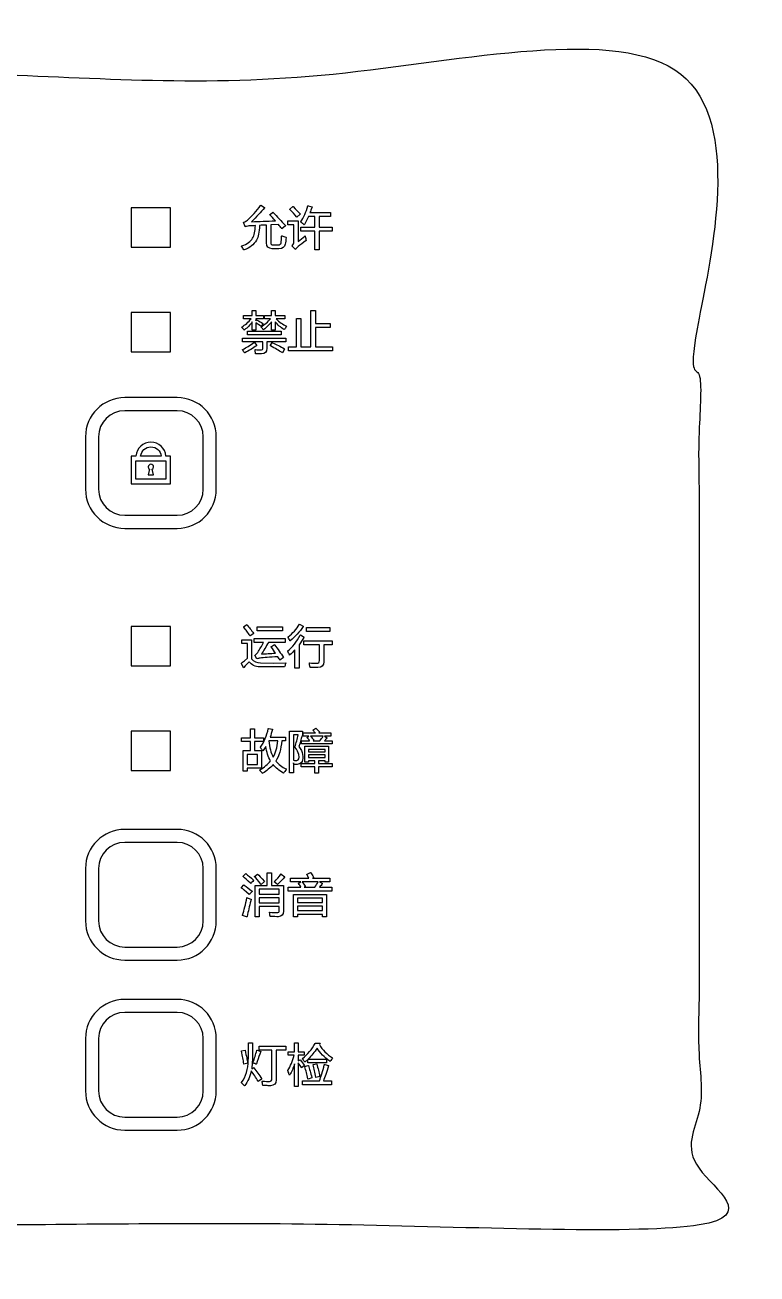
# Model space of a CAD drawing. Header units: millimetres. Extents: x 245 to 654, y -220 to 155.
# Drawn here: x 597.9 to 653.9, y -111.8 to -16.2 of the extents above; entities that cross this region are included whole.
import ezdxf

# ---------------------------------------------------------------- set-up
doc = ezdxf.new("R2010")
doc.units = ezdxf.units.MM
doc.header["$MEASUREMENT"] = 0
doc.layers.add('Default', color=7, linetype='Continuous', true_color=0x000000)
doc.layers.add('默认值', color=7, linetype='Continuous', true_color=0x000000)

msp = doc.modelspace()

# ---------------------------------------------------------------- linework, layer by layer
at = {"layer": 'Default', "color": 18, "true_color": 0x000000}
for p, q in [((609.559, -45.74, 24.917), (605.559, -45.74, 24.917)), ((603.559, -47.74, 24.917), (603.559, -51.74, 24.917)), ((611.559, -51.74, 24.917), (611.559, -47.74, 24.917)), ((606.417, -49.21), (606.059, -49.21)), ((606.059, -49.21), (606.059, -51.328)), ((608.349, -49.21), (606.771, -49.21)), ((609.059, -49.21), (608.702, -49.21)), ((609.059, -51.328), (609.059, -49.21)), ((607.453, -50.222), (607.354, -50.638)), ((607.766, -50.638), (607.666, -50.222)), ((606.059, -51.328), (609.059, -51.328)), ((607.354, -50.638), (607.766, -50.638)), ((605.559, -53.74, 24.917), (609.559, -53.74, 24.917)), ((609.559, -78.75, 24.917), (605.559, -78.75, 24.917)), ((603.559, -80.75, 24.917), (603.559, -84.75, 24.917)), ((611.559, -84.75, 24.917), (611.559, -80.75, 24.917)), ((605.559, -86.75, 24.917), (609.559, -86.75, 24.917)), ((609.559, -91.75, 24.917), (605.559, -91.75, 24.917)), ((603.559, -93.75, 24.917), (603.559, -97.75, 24.917)), ((611.559, -97.75, 24.917), (611.559, -93.75, 24.917)), ((605.559, -99.75, 24.917), (609.559, -99.75, 24.917))]:
    msp.add_line(p, q, dxfattribs=at)
at = {"layer": 'Default'}
for points in [[(606.059, -33.24), (609.059, -33.24), (609.059, -30.24), (606.059, -30.24)], [(606.059, -41.24), (609.059, -41.24), (609.059, -38.24), (606.059, -38.24)], [(606.059, -65.245), (609.059, -65.245), (609.059, -62.245), (606.059, -62.245)], [(606.059, -73.245), (609.059, -73.245), (609.059, -70.245), (606.059, -70.245)]]:
    msp.add_lwpolyline(points, close=True, dxfattribs=at)
for points in [[(609.559, -44.74), (605.559, -44.74)], [(602.559, -47.74), (602.559, -51.74)], [(612.559, -51.74), (612.559, -47.74)], [(605.559, -54.74), (609.559, -54.74)], [(609.559, -77.75), (605.559, -77.75)], [(602.559, -80.75), (602.559, -84.75)], [(612.559, -84.75), (612.559, -80.75)], [(605.559, -87.75), (609.559, -87.75)], [(609.559, -90.75), (605.559, -90.75)], [(602.559, -93.75), (602.559, -97.75)], [(612.559, -97.75), (612.559, -93.75)], [(605.559, -100.75), (609.559, -100.75)]]:
    msp.add_lwpolyline(points, dxfattribs=at)
at = {"layer": 'Default', "color": 18, "true_color": 0x000000}
msp.add_lwpolyline([(608.706, -50.976), (606.412, -50.976), (606.412, -49.563), (608.706, -49.563)], close=True, dxfattribs=at)
at = {"layer": 'Default'}
for centre, start, end in [((605.559, -47.74, 24.917), 90, 180), ((609.559, -47.74, 24.917), 0, 90), ((605.559, -51.74, 24.917), 180, 270), ((609.559, -51.74, 24.917), 270, 0), ((605.559, -80.75, 24.917), 90, 180), ((609.559, -80.75, 24.917), 0, 90), ((605.559, -84.75, 24.917), 180, 270), ((609.559, -84.75, 24.917), 270, 0), ((605.559, -93.75, 24.917), 90, 180), ((609.559, -93.75, 24.917), 0, 90), ((605.559, -97.75, 24.917), 180, 270), ((609.559, -97.75, 24.917), 270, 0)]:
    msp.add_arc(centre, 3, start, end, dxfattribs=at)
at = {"layer": 'Default', "color": 18, "true_color": 0x000000}
for centre, start, end in [((605.559, -47.74, 24.917), 90, 180), ((609.559, -47.74, 24.917), 360, 90), ((605.559, -51.74, 24.917), 180, 270), ((609.559, -51.74, 24.917), 270, 0), ((605.559, -80.75, 24.917), 90, 180), ((609.559, -80.75, 24.917), 360, 90), ((605.559, -84.75, 24.917), 180, 270), ((609.559, -84.75, 24.917), 270, 0), ((605.559, -93.75, 24.917), 90, 180), ((609.559, -93.75, 24.917), 360, 90), ((605.559, -97.75, 24.917), 180, 270), ((609.559, -97.75, 24.917), 270, 0)]:
    msp.add_arc(centre, 2, start, end, dxfattribs=at)
at = {"layer": 'Default'}
msp.add_open_spline([(249.471, -20), (249.471, -64), (249.471, -108), (449.471, -108), (649.471, -108), (649.471, -64), (649.471, -20), (449.471, -20), (249.471, -20)], degree=2, knots=[-998.356545, -998.356545, -998.356545, -892.914444, -892.914444, -537.627534, -537.627534, -432.185433, -432.185433, -76.898523, -76.898523, -76.898523], dxfattribs=at)
at = {"layer": 'Default', "color": 18, "true_color": 0x000000}
for points in [[(607.56, -48.153), (606.957, -48.153), (606.463, -48.619), (606.417, -49.21)], [(606.771, -49.21), (606.816, -48.814), (607.152, -48.506), (607.56, -48.506)], [(608.702, -49.21), (608.657, -48.619), (608.162, -48.153), (607.56, -48.153)], [(607.56, -48.506), (607.968, -48.506), (608.304, -48.814), (608.349, -49.21)], [(607.56, -49.84), (607.446, -49.84), (607.354, -49.933), (607.354, -50.046)], [(607.354, -50.046), (607.354, -50.121), (607.394, -50.186), (607.453, -50.222)], [(607.766, -50.046), (607.766, -49.933), (607.673, -49.84), (607.56, -49.84)], [(607.666, -50.222), (607.726, -50.186), (607.766, -50.121), (607.766, -50.046)]]:
    msp.add_open_spline(points, degree=3, dxfattribs=at)
at = {"layer": '默认值', "color": 18, "true_color": 0x000000}
for p, q in [((615.943, -30.048, 24.917), (615.956, -30.03, 24.917)), ((615.956, -30.03, 24.917), (616.248, -30.211, 24.917)), ((616.248, -30.211, 24.917), (616.231, -30.232, 24.917)), ((616.664, -30.728, 24.917), (616.877, -30.551, 24.917)), ((616.877, -30.551, 24.917), (616.892, -30.565, 24.917)), ((618.174, -30.331, 24.917), (618.414, -30.122, 24.917)), ((618.191, -30.348, 24.917), (618.174, -30.331, 24.917)), ((618.414, -30.122, 24.917), (618.43, -30.137, 24.917)), ((619.563, -30.085, 24.917), (619.571, -30.065, 24.917)), ((619.571, -30.065, 24.917), (619.591, -30.07, 24.917)), ((619.591, -30.07, 24.917), (619.887, -30.15, 24.917)), ((619.887, -30.15, 24.917), (619.879, -30.173, 24.917)), ((614.639, -31.339, 24.917), (614.659, -31.33, 24.917)), ((614.769, -31.671, 24.917), (614.639, -31.339, 24.917)), ((616.646, -30.745, 24.917), (616.664, -30.728, 24.917)), ((616.663, -30.763, 24.917), (616.646, -30.745, 24.917)), ((617.313, -31.508, 24.917), (616.721, -31.533, 24.917)), ((618.037, -31.541, 24.917), (618.037, -31.237, 24.917)), ((618.037, -31.237, 24.917), (618.807, -31.237, 24.917)), ((618.708, -30.947, 24.917), (618.693, -30.928, 24.917)), ((618.982, -30.716, 24.917), (618.708, -30.947, 24.917)), ((618.807, -31.237, 24.917), (618.807, -32.793, 24.917)), ((618.964, -30.697, 24.917), (618.982, -30.716, 24.917)), ((619.013, -31.321, 24.917), (619.026, -31.302, 24.917)), ((619.034, -31.335, 24.917), (619.013, -31.321, 24.917)), ((619.276, -31.52, 24.917), (619.255, -31.501, 24.917)), ((619.29, -31.495, 24.917), (619.276, -31.52, 24.917)), ((620.091, -30.89, 24.917), (619.601, -30.89, 24.917)), ((619.722, -30.598, 24.917), (621.279, -30.598, 24.917)), ((620.091, -31.712, 24.917), (620.091, -30.89, 24.917)), ((621.279, -30.89, 24.917), (620.423, -30.89, 24.917)), ((620.423, -30.89, 24.917), (620.423, -31.712, 24.917)), ((621.279, -30.598, 24.917), (621.279, -30.89, 24.917)), ((614.788, -31.665, 24.917), (614.769, -31.671, 24.917)), ((616.402, -31.548, 24.917), (616.333, -31.552, 24.917)), ((616.402, -32.915, 24.917), (616.402, -31.548, 24.917)), ((616.721, -31.533, 24.917), (616.721, -32.867, 24.917)), ((617.555, -32.405, 24.917), (617.557, -32.372, 24.917)), ((617.557, -32.372, 24.917), (617.588, -32.383, 24.917)), ((617.579, -31.831, 24.917), (617.563, -31.812, 24.917)), ((617.852, -31.6, 24.917), (617.579, -31.831, 24.917)), ((617.837, -31.583, 24.917), (617.852, -31.6, 24.917)), ((618.488, -31.541, 24.917), (618.037, -31.541, 24.917)), ((618.488, -32.796, 24.917), (618.488, -31.541, 24.917)), ((619.026, -32.003, 24.917), (619.026, -31.712, 24.917)), ((619.026, -31.712, 24.917), (620.091, -31.712, 24.917)), ((620.091, -32.003, 24.917), (619.026, -32.003, 24.917)), ((619.321, -32.4, 24.917), (619.353, -32.375, 24.917)), ((619.353, -32.375, 24.917), (619.36, -32.414, 24.917)), ((620.091, -33.431, 24.917), (620.091, -32.003, 24.917)), ((620.423, -31.712, 24.917), (621.428, -31.712, 24.917)), ((621.428, -32.003, 24.917), (620.423, -32.003, 24.917)), ((620.423, -32.003, 24.917), (620.423, -33.431, 24.917)), ((621.428, -31.712, 24.917), (621.428, -32.003, 24.917)), ((614.476, -33.156, 24.917), (614.505, -33.146, 24.917)), ((614.494, -33.181, 24.917), (614.476, -33.156, 24.917)), ((617.339, -33.354, 24.917), (616.836, -33.354, 24.917)), ((616.9, -33.06, 24.917), (617.284, -33.06, 24.917)), ((617.873, -32.48, 24.917), (617.892, -32.487, 24.917)), ((617.892, -32.487, 24.917), (617.89, -32.505, 24.917)), ((618.345, -33.148, 24.917), (618.363, -33.131, 24.917)), ((618.59, -33.39, 24.917), (618.345, -33.148, 24.917)), ((618.609, -33.41, 24.917), (618.59, -33.39, 24.917)), ((618.625, -33.387, 24.917), (618.609, -33.41, 24.917)), ((619.433, -32.725, 24.917), (619.419, -32.735, 24.917)), ((619.428, -32.71, 24.917), (619.433, -32.725, 24.917)), ((614.67, -33.45, 24.917), (614.661, -33.434, 24.917)), ((614.689, -33.443, 24.917), (614.67, -33.45, 24.917)), ((620.423, -33.431, 24.917), (620.091, -33.431, 24.917)), ((615.299, -38.455, 24.917), (615.299, -38.081, 24.917)), ((615.299, -38.081, 24.917), (615.572, -38.081, 24.917)), ((615.572, -38.081, 24.917), (615.572, -38.455, 24.917)), ((616.789, -38.455, 24.917), (616.789, -38.081, 24.917)), ((616.789, -38.081, 24.917), (617.062, -38.081, 24.917)), ((617.062, -38.081, 24.917), (617.062, -38.455, 24.917)), ((614.645, -38.713, 24.917), (614.645, -38.455, 24.917)), ((614.645, -38.455, 24.917), (615.299, -38.455, 24.917)), ((615.222, -38.713, 24.917), (614.645, -38.713, 24.917)), ((615.299, -39.593, 24.917), (615.299, -38.958, 24.917)), ((615.572, -38.455, 24.917), (616.158, -38.455, 24.917)), ((616.158, -38.713, 24.917), (615.572, -38.713, 24.917)), ((615.572, -38.713, 24.917), (615.572, -38.86, 24.917)), ((615.572, -38.86, 24.917), (615.624, -38.783, 24.917)), ((615.572, -39.032, 24.917), (615.572, -39.593, 24.917)), ((615.624, -38.783, 24.917), (615.643, -38.793, 24.917)), ((616.113, -39.096, 24.917), (615.978, -39.297, 24.917)), ((616.107, -39.065, 24.917), (616.125, -39.077, 24.917)), ((616.125, -39.077, 24.917), (616.113, -39.096, 24.917)), ((616.158, -38.455, 24.917), (616.158, -38.713, 24.917)), ((616.239, -38.713, 24.917), (616.239, -38.455, 24.917)), ((616.239, -38.455, 24.917), (616.789, -38.455, 24.917)), ((616.705, -38.713, 24.917), (616.239, -38.713, 24.917)), ((616.789, -39.589, 24.917), (616.789, -38.937, 24.917)), ((617.062, -38.455, 24.917), (617.797, -38.455, 24.917)), ((617.062, -38.937, 24.917), (617.062, -39.589, 24.917)), ((617.797, -38.713, 24.917), (617.136, -38.713, 24.917)), ((617.797, -38.455, 24.917), (617.797, -38.713, 24.917)), ((614.476, -39.363, 24.917), (614.504, -39.346, 24.917)), ((614.501, -39.385, 24.917), (614.476, -39.363, 24.917)), ((614.7, -39.575, 24.917), (614.686, -39.558, 24.917)), ((614.718, -39.561, 24.917), (614.7, -39.575, 24.917)), ((615.572, -39.593, 24.917), (615.299, -39.593, 24.917)), ((615.978, -39.297, 24.917), (615.957, -39.28, 24.917)), ((615.959, -39.336, 24.917), (615.986, -39.319, 24.917)), ((615.981, -39.357, 24.917), (615.959, -39.336, 24.917)), ((616.176, -39.558, 24.917), (616.16, -39.541, 24.917)), ((616.195, -39.544, 24.917), (616.176, -39.558, 24.917)), ((617.062, -39.589, 24.917), (616.789, -39.589, 24.917)), ((617.753, -39.542, 24.917), (617.735, -39.531, 24.917)), ((617.768, -39.525, 24.917), (617.753, -39.542, 24.917)), ((617.922, -39.267, 24.917), (617.951, -39.28, 24.917)), ((617.951, -39.28, 24.917), (617.931, -39.303, 24.917)), ((614.551, -41.07, 24.917), (614.576, -41.057, 24.917)), ((614.573, -40.477, 24.917), (614.573, -40.194, 24.917)), ((614.573, -40.194, 24.917), (617.881, -40.194, 24.917)), ((616.119, -40.477, 24.917), (614.573, -40.477, 24.917)), ((615.434, -40.532, 24.917), (615.453, -40.52, 24.917)), ((615.453, -40.52, 24.917), (615.467, -40.537, 24.917)), ((615.467, -40.537, 24.917), (615.656, -40.759, 24.917)), ((615.656, -40.759, 24.917), (615.634, -40.774, 24.917)), ((616.119, -40.93, 24.917), (616.119, -40.477, 24.917)), ((617.881, -40.477, 24.917), (616.432, -40.477, 24.917)), ((616.432, -40.477, 24.917), (616.432, -40.963, 24.917)), ((616.682, -40.776, 24.917), (616.839, -40.532, 24.917)), ((616.705, -40.788, 24.917), (616.682, -40.776, 24.917)), ((616.839, -40.532, 24.917), (616.859, -40.54, 24.917)), ((617.783, -41.037, 24.917), (617.617, -41.307, 24.917)), ((617.774, -41.004, 24.917), (617.796, -41.015, 24.917)), ((617.796, -41.015, 24.917), (617.783, -41.037, 24.917)), ((617.881, -40.194, 24.917), (617.881, -40.477, 24.917)), ((614.567, -41.092, 24.917), (614.551, -41.07, 24.917)), ((614.718, -41.323, 24.917), (614.707, -41.304, 24.917)), ((614.738, -41.312, 24.917), (614.718, -41.323, 24.917)), ((615.521, -41.1, 24.917), (615.514, -41.068, 24.917)), ((615.514, -41.068, 24.917), (615.547, -41.071, 24.917)), ((615.561, -41.398, 24.917), (615.56, -41.378, 24.917)), ((615.583, -41.4, 24.917), (615.561, -41.398, 24.917)), ((617.617, -41.307, 24.917), (617.596, -41.294, 24.917)), ((618.908, -62.075, 24.917), (618.921, -62.054, 24.917)), ((618.921, -62.054, 24.917), (619.204, -62.227, 24.917)), ((614.637, -62.268, 24.917), (614.883, -62.092, 24.917)), ((614.653, -62.287, 24.917), (614.637, -62.268, 24.917)), ((614.883, -62.092, 24.917), (614.895, -62.108, 24.917)), ((615.148, -62.967, 24.917), (615.134, -62.947, 24.917)), ((615.426, -62.777, 24.917), (615.148, -62.967, 24.917)), ((615.412, -62.757, 24.917), (615.426, -62.777, 24.917)), ((618.979, -62.906, 24.917), (618.99, -62.884, 24.917)), ((618.99, -62.884, 24.917), (619.268, -63.054, 24.917)), ((619.204, -62.227, 24.917), (619.191, -62.248, 24.917)), ((614.498, -63.552, 24.917), (614.498, -63.255, 24.917)), ((614.498, -63.255, 24.917), (615.247, -63.255, 24.917)), ((614.931, -63.552, 24.917), (614.498, -63.552, 24.917)), ((614.931, -64.669, 24.917), (614.931, -63.552, 24.917)), ((615.247, -63.255, 24.917), (615.247, -64.718, 24.917)), ((615.462, -63.454, 24.917), (615.462, -63.149, 24.917)), ((615.462, -63.149, 24.917), (617.823, -63.149, 24.917)), ((616.168, -63.454, 24.917), (615.462, -63.454, 24.917)), ((617.823, -63.454, 24.917), (616.539, -63.454, 24.917)), ((616.749, -63.781, 24.917), (616.771, -63.767, 24.917)), ((616.763, -63.802, 24.917), (616.749, -63.781, 24.917)), ((616.771, -63.767, 24.917), (617.001, -63.621, 24.917)), ((617.001, -63.621, 24.917), (617.013, -63.638, 24.917)), ((617.823, -63.149, 24.917), (617.823, -63.454, 24.917)), ((618.033, -63.046, 24.917), (618.049, -63.033, 24.917)), ((618.043, -63.063, 24.917), (618.033, -63.046, 24.917)), ((618.189, -63.349, 24.917), (618.176, -63.322, 24.917)), ((618.214, -63.33, 24.917), (618.189, -63.349, 24.917)), ((618.89, -63.632, 24.917), (618.89, -65.436, 24.917)), ((619.246, -63.643, 24.917), (619.246, -63.341, 24.917)), ((619.246, -63.341, 24.917), (621.429, -63.341, 24.917)), ((620.44, -63.643, 24.917), (619.246, -63.643, 24.917)), ((619.268, -63.054, 24.917), (619.256, -63.074, 24.917)), ((620.44, -64.848, 24.917), (620.44, -63.643, 24.917)), ((621.429, -63.643, 24.917), (620.775, -63.643, 24.917)), ((620.775, -63.643, 24.917), (620.775, -64.939, 24.917)), ((621.429, -63.341, 24.917), (621.429, -63.643, 24.917)), ((615.503, -64.446, 24.917), (615.521, -64.433, 24.917)), ((615.648, -64.724, 24.917), (615.503, -64.446, 24.917)), ((615.668, -64.718, 24.917), (615.648, -64.724, 24.917)), ((617.42, -64.814, 24.917), (617.408, -64.793, 24.917)), ((617.703, -64.622, 24.917), (617.42, -64.814, 24.917)), ((617.691, -64.601, 24.917), (617.703, -64.622, 24.917)), ((618.019, -64.116, 24.917), (618.033, -64.103, 24.917)), ((618.027, -64.133, 24.917), (618.019, -64.116, 24.917)), ((618.154, -64.436, 24.917), (618.143, -64.403, 24.917)), ((618.179, -64.413, 24.917), (618.154, -64.436, 24.917)), ((618.564, -65.436, 24.917), (618.564, -64.034, 24.917)), ((614.476, -65.06, 24.917), (614.487, -65.049, 24.917)), ((614.645, -65.395, 24.917), (614.476, -65.06, 24.917)), ((614.669, -65.367, 24.917), (614.645, -65.395, 24.917)), ((616.746, -65.334, 24.917), (615.88, -65.324, 24.917)), ((615.938, -65.027, 24.917), (616.927, -65.046, 24.917)), ((617.753, -65.327, 24.917), (616.746, -65.334, 24.917)), ((616.927, -65.046, 24.917), (617.898, -65.008, 24.917)), ((617.771, -65.327, 24.917), (617.753, -65.327, 24.917)), ((617.793, -65.266, 24.917), (617.771, -65.327, 24.917)), ((617.898, -65.008, 24.917), (617.882, -65.043, 24.917)), ((618.89, -65.436, 24.917), (618.564, -65.436, 24.917)), ((619.696, -65.159, 24.917), (619.674, -65.024, 24.917)), ((619.674, -65.024, 24.917), (619.705, -65.027, 24.917)), ((619.732, -65.378, 24.917), (619.729, -65.357, 24.917)), ((619.751, -65.378, 24.917), (619.732, -65.378, 24.917)), ((616.529, -70.058, 24.917), (616.534, -70.036, 24.917)), ((616.534, -70.036, 24.917), (616.554, -70.039, 24.917)), ((616.554, -70.039, 24.917), (616.851, -70.088, 24.917)), ((616.851, -70.088, 24.917), (616.845, -70.112, 24.917)), ((618.159, -73.423, 24.917), (618.159, -70.245, 24.917)), ((618.159, -70.245, 24.917), (619.147, -70.245, 24.917)), ((618.83, -70.528, 24.917), (618.453, -70.528, 24.917)), ((618.453, -70.528, 24.917), (618.453, -72.466, 24.917)), ((619.147, -70.505, 24.917), (619.122, -70.594, 24.917)), ((619.147, -70.245, 24.917), (619.147, -70.505, 24.917)), ((619.208, -70.633, 24.917), (619.208, -70.384, 24.917)), ((619.208, -70.384, 24.917), (620.143, -70.384, 24.917)), ((619.633, -70.633, 24.917), (619.208, -70.633, 24.917)), ((619.496, -70.731, 24.917), (619.633, -70.633, 24.917)), ((620.72, -70.633, 24.917), (619.768, -70.633, 24.917)), ((619.941, -70.179, 24.917), (620.162, -70.013, 24.917)), ((619.961, -70.198, 24.917), (619.941, -70.179, 24.917)), ((620.162, -70.013, 24.917), (620.178, -70.027, 24.917)), ((620.47, -70.322, 24.917), (620.39, -70.384, 24.917)), ((620.39, -70.384, 24.917), (621.324, -70.384, 24.917)), ((620.451, -70.303, 24.917), (620.47, -70.322, 24.917)), ((621.324, -70.633, 24.917), (620.824, -70.633, 24.917)), ((620.824, -70.633, 24.917), (621.027, -70.742, 24.917)), ((621.324, -70.384, 24.917), (621.324, -70.633, 24.917)), ((615.916, -71.496, 24.917), (615.927, -71.48, 24.917)), ((615.931, -71.51, 24.917), (615.916, -71.496, 24.917)), ((617.251, -70.988, 24.917), (616.581, -70.988, 24.917)), ((616.669, -70.704, 24.917), (617.857, -70.704, 24.917)), ((617.857, -70.988, 24.917), (617.562, -70.988, 24.917)), ((617.857, -70.704, 24.917), (617.857, -70.988, 24.917)), ((618.564, -71.466, 24.917), (618.567, -71.454, 24.917)), ((618.572, -71.476, 24.917), (618.564, -71.466, 24.917)), ((619.067, -71.224, 24.917), (619.067, -70.974, 24.917)), ((619.067, -70.974, 24.917), (619.696, -70.974, 24.917)), ((621.415, -71.224, 24.917), (619.067, -71.224, 24.917)), ((619.513, -70.75, 24.917), (619.496, -70.731, 24.917)), ((620.029, -70.935, 24.917), (619.974, -70.974, 24.917)), ((619.974, -70.974, 24.917), (620.486, -70.974, 24.917)), ((620.015, -70.916, 24.917), (620.029, -70.935, 24.917)), ((620.824, -70.974, 24.917), (621.415, -70.974, 24.917)), ((621.027, -70.742, 24.917), (621.008, -70.764, 24.917)), ((621.415, -70.974, 24.917), (621.415, -71.224, 24.917)), ((616.119, -71.75, 24.917), (616.099, -71.724, 24.917)), ((616.138, -71.724, 24.917), (616.119, -71.75, 24.917)), ((615.86, -73.229, 24.917), (615.887, -73.213, 24.917)), ((615.882, -73.25, 24.917), (615.86, -73.229, 24.917)), ((616.083, -73.477, 24.917), (616.07, -73.46, 24.917)), ((616.1, -73.466, 24.917), (616.083, -73.477, 24.917)), ((617.705, -73.457, 24.917), (617.684, -73.444, 24.917)), ((617.717, -73.438, 24.917), (617.705, -73.457, 24.917)), ((617.898, -73.133, 24.917), (617.923, -73.146, 24.917)), ((617.923, -73.146, 24.917), (617.906, -73.169, 24.917)), ((618.453, -73.423, 24.917), (618.159, -73.423, 24.917)), ((618.453, -72.656, 24.917), (618.453, -73.423, 24.917)), ((618.481, -72.785, 24.917), (618.478, -72.767, 24.917)), ((618.5, -72.788, 24.917), (618.481, -72.785, 24.917)), ((614.601, -81.342, 24.917), (614.804, -81.122, 24.917)), ((614.804, -81.122, 24.917), (614.821, -81.136, 24.917)), ((615.472, -81.35, 24.917), (615.701, -81.168, 24.917)), ((615.701, -81.168, 24.917), (615.715, -81.18, 24.917)), ((616.454, -82.035, 24.917), (616.454, -81.08, 24.917)), ((616.454, -81.08, 24.917), (616.782, -81.08, 24.917)), ((616.782, -81.08, 24.917), (616.782, -82.035, 24.917)), ((617.493, -81.184, 24.917), (617.507, -81.165, 24.917)), ((617.507, -81.165, 24.917), (617.524, -81.179, 24.917)), ((619.496, -81.186, 24.917), (619.768, -81.057, 24.917)), ((619.768, -81.057, 24.917), (619.78, -81.073, 24.917)), ((614.491, -82.208, 24.917), (614.674, -81.996, 24.917)), ((614.62, -81.358, 24.917), (614.601, -81.342, 24.917)), ((614.674, -81.996, 24.917), (614.692, -82.008, 24.917)), ((615.187, -81.891, 24.917), (615.17, -81.873, 24.917)), ((615.205, -81.872, 24.917), (615.187, -81.891, 24.917)), ((615.403, -81.63, 24.917), (615.422, -81.645, 24.917)), ((615.422, -81.645, 24.917), (615.404, -81.663, 24.917)), ((615.489, -81.369, 24.917), (615.472, -81.35, 24.917)), ((615.53, -84.443, 24.917), (615.53, -82.035, 24.917)), ((615.53, -82.035, 24.917), (616.454, -82.035, 24.917)), ((615.984, -81.957, 24.917), (615.97, -81.938, 24.917)), ((616.253, -81.751, 24.917), (615.984, -81.957, 24.917)), ((616.235, -81.732, 24.917), (616.253, -81.751, 24.917)), ((616.782, -82.035, 24.917), (617.687, -82.035, 24.917)), ((616.994, -81.773, 24.917), (617.012, -81.755, 24.917)), ((617.23, -81.98, 24.917), (616.994, -81.773, 24.917)), ((617.246, -81.964, 24.917), (617.23, -81.98, 24.917)), ((617.524, -81.179, 24.917), (617.786, -81.38, 24.917)), ((617.687, -82.035, 24.917), (617.687, -84.01, 24.917)), ((617.786, -81.38, 24.917), (617.772, -81.399, 24.917)), ((618.225, -81.761, 24.917), (618.225, -81.471, 24.917)), ((618.225, -81.471, 24.917), (619.632, -81.471, 24.917)), ((619.018, -81.761, 24.917), (618.225, -81.761, 24.917)), ((618.829, -81.884, 24.917), (619.018, -81.761, 24.917)), ((618.845, -81.904, 24.917), (618.829, -81.884, 24.917)), ((620.346, -81.761, 24.917), (619.114, -81.761, 24.917)), ((619.373, -82.123, 24.917), (619.288, -82.176, 24.917)), ((619.361, -82.104, 24.917), (619.373, -82.123, 24.917)), ((619.472, -81.197, 24.917), (619.496, -81.186, 24.917)), ((619.486, -81.221, 24.917), (619.472, -81.197, 24.917)), ((620.003, -81.424, 24.917), (619.906, -81.471, 24.917)), ((619.906, -81.471, 24.917), (621.238, -81.471, 24.917)), ((619.989, -81.402, 24.917), (620.003, -81.424, 24.917)), ((621.238, -81.761, 24.917), (620.457, -81.761, 24.917)), ((620.457, -81.761, 24.917), (620.679, -81.893, 24.917)), ((620.679, -81.893, 24.917), (620.663, -81.914, 24.917)), ((621.238, -81.471, 24.917), (621.238, -81.761, 24.917)), ((614.476, -82.227, 24.917), (614.491, -82.208, 24.917)), ((614.496, -82.243, 24.917), (614.476, -82.227, 24.917)), ((614.895, -83, 24.917), (614.9, -82.972, 24.917)), ((614.9, -82.972, 24.917), (614.927, -82.981, 24.917)), ((615.079, -82.741, 24.917), (615.062, -82.725, 24.917)), ((615.095, -82.722, 24.917), (615.079, -82.741, 24.917)), ((615.202, -83.083, 24.917), (615.222, -83.09, 24.917)), ((615.29, -82.469, 24.917), (615.307, -82.485, 24.917)), ((615.307, -82.485, 24.917), (615.291, -82.503, 24.917)), ((618.053, -82.467, 24.917), (618.053, -82.176, 24.917)), ((618.053, -82.176, 24.917), (619.032, -82.176, 24.917)), ((621.4, -82.467, 24.917), (618.053, -82.467, 24.917)), ((619.288, -82.176, 24.917), (620.083, -82.176, 24.917)), ((620.443, -82.176, 24.917), (621.4, -82.176, 24.917)), ((621.4, -82.176, 24.917), (621.4, -82.467, 24.917)), ((615.222, -83.09, 24.917), (615.191, -83.217, 24.917)), ((617.375, -83.655, 24.917), (615.843, -83.655, 24.917)), ((615.843, -83.655, 24.917), (615.843, -84.443, 24.917)), ((617.375, -83.952, 24.917), (617.375, -83.655, 24.917)), ((614.557, -84.337, 24.917), (614.564, -84.314, 24.917)), ((614.878, -84.43, 24.917), (614.557, -84.337, 24.917)), ((614.9, -84.438, 24.917), (614.878, -84.43, 24.917)), ((614.906, -84.414, 24.917), (614.9, -84.438, 24.917)), ((615.843, -84.443, 24.917), (615.53, -84.443, 24.917)), ((616.644, -84.204, 24.917), (616.622, -84.092, 24.917)), ((616.622, -84.092, 24.917), (616.653, -84.094, 24.917)), ((616.68, -84.417, 24.917), (616.677, -84.399, 24.917)), ((616.701, -84.419, 24.917), (616.68, -84.417, 24.917)), ((615.022, -94.104, 24.917), (615.022, -94.081, 24.917)), ((615.022, -94.081, 24.917), (615.335, -94.081, 24.917)), ((615.335, -94.081, 24.917), (615.335, -94.104, 24.917)), ((615.825, -94.638, 24.917), (615.825, -94.334, 24.917)), ((615.825, -94.334, 24.917), (617.876, -94.334, 24.917)), ((617.876, -94.334, 24.917), (617.876, -94.638, 24.917)), ((618.549, -94.756, 24.917), (618.549, -94.077, 24.917)), ((618.549, -94.077, 24.917), (618.83, -94.077, 24.917)), ((618.83, -94.077, 24.917), (618.83, -94.756, 24.917)), ((620.115, -94.117, 24.917), (620.123, -94.104, 24.917)), ((620.123, -94.104, 24.917), (620.502, -94.104, 24.917)), ((620.502, -94.104, 24.917), (620.444, -94.197, 24.917)), ((614.48, -94.692, 24.917), (614.757, -94.623, 24.917)), ((614.485, -94.714, 24.917), (614.48, -94.692, 24.917)), ((614.757, -94.623, 24.917), (614.762, -94.646, 24.917)), ((615.654, -94.656, 24.917), (615.66, -94.631, 24.917)), ((615.66, -94.631, 24.917), (615.684, -94.638, 24.917)), ((615.684, -94.638, 24.917), (615.953, -94.728, 24.917)), ((616.811, -94.638, 24.917), (615.825, -94.638, 24.917)), ((615.953, -94.728, 24.917), (615.882, -94.934, 24.917)), ((616.811, -96.821, 24.917), (616.811, -94.638, 24.917)), ((617.876, -94.638, 24.917), (617.133, -94.638, 24.917)), ((617.133, -94.638, 24.917), (617.133, -96.9, 24.917)), ((618.063, -95.026, 24.917), (618.063, -94.756, 24.917)), ((618.063, -94.756, 24.917), (618.549, -94.756, 24.917)), ((618.509, -95.026, 24.917), (618.063, -95.026, 24.917)), ((618.83, -94.756, 24.917), (619.282, -94.756, 24.917)), ((619.282, -95.026, 24.917), (618.83, -95.026, 24.917)), ((618.83, -95.026, 24.917), (618.83, -95.455, 24.917)), ((618.83, -95.455, 24.917), (618.959, -95.361, 24.917)), ((618.959, -95.361, 24.917), (618.973, -95.378, 24.917)), ((619.114, -95.29, 24.917), (619.138, -95.273, 24.917)), ((619.135, -95.309, 24.917), (619.114, -95.29, 24.917)), ((619.282, -94.756, 24.917), (619.282, -95.026, 24.917)), ((619.551, -95.6, 24.917), (619.551, -95.353, 24.917)), ((619.589, -95.317, 24.917), (620.983, -95.317, 24.917)), ((620.983, -95.317, 24.917), (620.983, -95.6, 24.917)), ((621.251, -95.498, 24.917), (621.234, -95.485, 24.917)), ((621.265, -95.479, 24.917), (621.251, -95.498, 24.917)), ((621.446, -95.215, 24.917), (621.471, -95.229, 24.917)), ((621.471, -95.229, 24.917), (621.451, -95.251, 24.917)), ((614.666, -95.701, 24.917), (614.663, -95.674, 24.917)), ((614.961, -95.621, 24.917), (614.666, -95.701, 24.917)), ((614.958, -95.599, 24.917), (614.961, -95.621, 24.917)), ((615.263, -96.073, 24.917), (615.418, -95.962, 24.917)), ((615.349, -95.61, 24.917), (615.357, -95.584, 24.917)), ((615.373, -95.616, 24.917), (615.349, -95.61, 24.917)), ((615.418, -95.962, 24.917), (615.431, -95.98, 24.917)), ((615.615, -95.702, 24.917), (615.591, -95.693, 24.917)), ((615.621, -95.679, 24.917), (615.615, -95.702, 24.917)), ((618.027, -96.2, 24.917), (618.033, -96.189, 24.917)), ((618.032, -96.211, 24.917), (618.027, -96.2, 24.917)), ((618.549, -97.423, 24.917), (618.549, -95.677, 24.917)), ((618.83, -95.614, 24.917), (618.83, -97.423, 24.917)), ((619.084, -95.993, 24.917), (619.07, -95.969, 24.917)), ((619.309, -95.818, 24.917), (619.084, -95.993, 24.917)), ((619.296, -95.799, 24.917), (619.309, -95.818, 24.917)), ((619.312, -95.878, 24.917), (619.59, -95.796, 24.917)), ((619.318, -95.9, 24.917), (619.312, -95.878, 24.917)), ((619.342, -95.539, 24.917), (619.326, -95.52, 24.917)), ((619.359, -95.525, 24.917), (619.342, -95.539, 24.917)), ((620.983, -95.6, 24.917), (619.551, -95.6, 24.917)), ((619.59, -95.796, 24.917), (619.598, -95.818, 24.917)), ((619.953, -95.741, 24.917), (619.977, -95.735, 24.917)), ((619.96, -95.765, 24.917), (619.953, -95.741, 24.917)), ((619.977, -95.735, 24.917), (620.236, -95.674, 24.917)), ((620.236, -95.674, 24.917), (620.242, -95.696, 24.917)), ((620.816, -95.749, 24.917), (620.822, -95.726, 24.917)), ((620.822, -95.726, 24.917), (620.846, -95.732, 24.917)), ((620.846, -95.732, 24.917), (621.141, -95.817, 24.917)), ((621.141, -95.817, 24.917), (621.135, -95.84, 24.917)), ((614.476, -97.126, 24.917), (614.49, -97.109, 24.917)), ((614.493, -97.14, 24.917), (614.476, -97.126, 24.917)), ((614.711, -97.365, 24.917), (614.694, -97.344, 24.917)), ((614.729, -97.343, 24.917), (614.711, -97.365, 24.917)), ((615.769, -97.024, 24.917), (615.755, -97.003, 24.917)), ((616.025, -96.852, 24.917), (615.769, -97.024, 24.917)), ((616.045, -96.838, 24.917), (616.025, -96.852, 24.917)), ((616.031, -96.819, 24.917), (616.045, -96.838, 24.917)), ((616.056, -97.027, 24.917), (616.048, -96.995, 24.917)), ((616.048, -96.995, 24.917), (616.08, -96.997, 24.917)), ((616.11, -97.346, 24.917), (616.108, -97.325, 24.917)), ((616.132, -97.346, 24.917), (616.11, -97.346, 24.917)), ((618.153, -96.555, 24.917), (618.137, -96.505, 24.917)), ((618.179, -96.51, 24.917), (618.153, -96.555, 24.917)), ((619.153, -97.275, 24.917), (619.153, -96.987, 24.917)), ((619.153, -96.987, 24.917), (620.445, -96.987, 24.917)), ((621.372, -97.275, 24.917), (619.153, -97.275, 24.917)), ((619.57, -96.846, 24.917), (619.564, -96.821, 24.917)), ((619.864, -96.758, 24.917), (619.57, -96.846, 24.917)), ((619.859, -96.736, 24.917), (619.864, -96.758, 24.917)), ((620.167, -96.727, 24.917), (620.162, -96.701, 24.917)), ((620.464, -96.651, 24.917), (620.167, -96.727, 24.917)), ((620.461, -96.629, 24.917), (620.464, -96.651, 24.917)), ((620.747, -96.987, 24.917), (621.372, -96.987, 24.917)), ((621.372, -96.987, 24.917), (621.372, -97.275, 24.917)), ((618.83, -97.423, 24.917), (618.549, -97.423, 24.917))]:
    msp.add_line(p, q, dxfattribs=at)
for points in [[(621.443, -41.176), (618.09, -41.176), (618.09, -40.852), (618.686, -40.852), (618.686, -38.701), (619.017, -38.701), (619.017, -40.852), (619.796, -40.852), (619.796, -38.074), (620.133, -38.074), (620.133, -39.066), (621.263, -39.066), (621.263, -39.383), (620.133, -39.383), (620.133, -40.852), (621.443, -40.852)], [(617.516, -39.935), (614.956, -39.935), (614.956, -39.651), (617.516, -39.651)], [(617.626, -62.584), (615.69, -62.584), (615.69, -62.279), (617.626, -62.279)], [(621.242, -62.623), (619.443, -62.623), (619.443, -62.323), (621.242, -62.323)], [(614.92, -73.29), (614.62, -73.29), (614.62, -71.727), (615.17, -71.727), (615.17, -71.042), (614.476, -71.042), (614.476, -70.745), (615.17, -70.745), (615.17, -70.066), (615.48, -70.066), (615.48, -70.745), (616.155, -70.745), (616.155, -71.042), (615.48, -71.042), (615.48, -71.727), (616.017, -71.727), (616.017, -73.067), (614.92, -73.067)], [(620.378, -73.446), (620.088, -73.446), (620.088, -72.973), (619.045, -72.973), (619.045, -72.723), (620.088, -72.723), (620.088, -72.5), (619.601, -72.5), (619.601, -72.602), (619.328, -72.602), (619.328, -71.397), (621.148, -71.397), (621.148, -72.602), (620.871, -72.602), (620.871, -72.5), (620.378, -72.5), (620.378, -72.723), (621.424, -72.723), (621.424, -72.973), (620.378, -72.973)], [(614.92, -72.784), (615.712, -72.784), (615.712, -72.019), (614.92, -72.019)], [(619.601, -71.829), (620.873, -71.829), (620.873, -71.641), (619.601, -71.641)], [(619.601, -72.257), (620.873, -72.257), (620.873, -72.063), (619.601, -72.063)], [(615.843, -82.703), (617.375, -82.703), (617.375, -82.335), (615.843, -82.335)], [(615.843, -83.365), (617.375, -83.365), (617.375, -82.994), (615.843, -82.994)], [(618.774, -84.442), (618.473, -84.442), (618.473, -82.72), (620.971, -82.72), (620.971, -84.436), (620.671, -84.436), (620.671, -84.25), (618.774, -84.25)], [(618.774, -83.338), (620.671, -83.338), (620.671, -83.008), (618.774, -83.008)], [(618.774, -83.963), (620.671, -83.963), (620.671, -83.619), (618.774, -83.619)]]:
    msp.add_lwpolyline(points, close=True, dxfattribs=at)
for points in [[(614.936, -31.168, 24.917), (615.29, -30.86, 24.917), (615.629, -30.483, 24.917), (615.943, -30.048, 24.917)], [(616.231, -30.232, 24.917), (615.971, -30.562, 24.917), (615.645, -30.918, 24.917), (615.257, -31.292, 24.917)], [(618.693, -30.928, 24.917), (618.554, -30.745, 24.917), (618.391, -30.557, 24.917), (618.191, -30.348, 24.917)], [(618.43, -30.137, 24.917), (618.666, -30.376, 24.917), (618.85, -30.571, 24.917), (618.964, -30.697, 24.917)], [(619.026, -31.302, 24.917), (619.235, -30.972, 24.917), (619.409, -30.574, 24.917), (619.563, -30.085, 24.917)], [(619.879, -30.173, 24.917), (619.821, -30.34, 24.917), (619.772, -30.477, 24.917), (619.722, -30.598, 24.917)], [(614.659, -31.33, 24.917), (614.768, -31.288, 24.917), (614.859, -31.233, 24.917), (614.936, -31.168, 24.917)], [(615.257, -31.292, 24.917), (615.833, -31.275, 24.917), (616.444, -31.251, 24.917), (617.075, -31.223, 24.917)], [(617.075, -31.223, 24.917), (616.922, -31.047, 24.917), (616.79, -30.899, 24.917), (616.663, -30.763, 24.917)], [(616.892, -30.565, 24.917), (617.21, -30.887, 24.917), (617.529, -31.228, 24.917), (617.837, -31.583, 24.917)], [(617.563, -31.812, 24.917), (617.48, -31.707, 24.917), (617.397, -31.607, 24.917), (617.313, -31.508, 24.917)], [(619.255, -31.501, 24.917), (619.199, -31.451, 24.917), (619.126, -31.396, 24.917), (619.034, -31.335, 24.917)], [(619.601, -30.89, 24.917), (619.499, -31.119, 24.917), (619.395, -31.316, 24.917), (619.29, -31.495, 24.917)], [(615.134, -31.611, 24.917), (615.015, -31.619, 24.917), (614.9, -31.636, 24.917), (614.788, -31.665, 24.917)], [(615.55, -31.591, 24.917), (615.412, -31.597, 24.917), (615.272, -31.605, 24.917), (615.134, -31.611, 24.917)], [(615.327, -32.553, 24.917), (615.461, -32.339, 24.917), (615.536, -32.015, 24.917), (615.55, -31.591, 24.917)], [(615.865, -31.574, 24.917), (615.85, -32.094, 24.917), (615.772, -32.461, 24.917), (615.626, -32.7, 24.917)], [(616.333, -31.552, 24.917), (616.176, -31.559, 24.917), (616.02, -31.567, 24.917), (615.865, -31.574, 24.917)], [(617.519, -32.901, 24.917), (617.533, -32.782, 24.917), (617.546, -32.614, 24.917), (617.555, -32.405, 24.917)], [(617.588, -32.383, 24.917), (617.659, -32.411, 24.917), (617.749, -32.443, 24.917), (617.873, -32.48, 24.917)], [(618.807, -32.793, 24.917), (618.98, -32.675, 24.917), (619.153, -32.543, 24.917), (619.321, -32.4, 24.917)], [(619.36, -32.414, 24.917), (619.386, -32.526, 24.917), (619.406, -32.625, 24.917), (619.428, -32.71, 24.917)], [(614.661, -33.434, 24.917), (614.609, -33.348, 24.917), (614.554, -33.266, 24.917), (614.494, -33.181, 24.917)], [(614.505, -33.146, 24.917), (614.909, -32.999, 24.917), (615.186, -32.799, 24.917), (615.327, -32.553, 24.917)], [(615.626, -32.7, 24.917), (615.433, -33.049, 24.917), (615.118, -33.299, 24.917), (614.689, -33.443, 24.917)], [(616.836, -33.354, 24.917), (616.547, -33.354, 24.917), (616.402, -33.206, 24.917), (616.402, -32.915, 24.917)], [(616.721, -32.867, 24.917), (616.721, -32.999, 24.917), (616.778, -33.06, 24.917), (616.9, -33.06, 24.917)], [(617.284, -33.06, 24.917), (617.425, -33.06, 24.917), (617.502, -33.008, 24.917), (617.519, -32.901, 24.917)], [(617.835, -33.003, 24.917), (617.793, -33.236, 24.917), (617.626, -33.354, 24.917), (617.339, -33.354, 24.917)], [(617.89, -32.505, 24.917), (617.871, -32.714, 24.917), (617.854, -32.883, 24.917), (617.835, -33.003, 24.917)], [(618.363, -33.131, 24.917), (618.447, -33.051, 24.917), (618.488, -32.941, 24.917), (618.488, -32.796, 24.917)], [(618.809, -33.194, 24.917), (618.738, -33.253, 24.917), (618.677, -33.319, 24.917), (618.625, -33.387, 24.917)], [(619.419, -32.735, 24.917), (619.186, -32.898, 24.917), (618.986, -33.049, 24.917), (618.809, -33.194, 24.917)], [(614.504, -39.346, 24.917), (614.774, -39.181, 24.917), (615.018, -38.967, 24.917), (615.222, -38.713, 24.917)], [(615.299, -38.958, 24.917), (615.139, -39.181, 24.917), (614.944, -39.382, 24.917), (614.718, -39.561, 24.917)], [(615.957, -39.28, 24.917), (615.861, -39.203, 24.917), (615.731, -39.118, 24.917), (615.572, -39.032, 24.917)], [(615.643, -38.793, 24.917), (615.847, -38.898, 24.917), (616, -38.986, 24.917), (616.107, -39.065, 24.917)], [(615.986, -39.319, 24.917), (616.261, -39.151, 24.917), (616.501, -38.948, 24.917), (616.705, -38.713, 24.917)], [(616.789, -38.937, 24.917), (616.616, -39.164, 24.917), (616.416, -39.366, 24.917), (616.195, -39.544, 24.917)], [(617.735, -39.531, 24.917), (617.48, -39.38, 24.917), (617.254, -39.181, 24.917), (617.062, -38.937, 24.917)], [(617.136, -38.713, 24.917), (617.368, -38.964, 24.917), (617.632, -39.151, 24.917), (617.922, -39.267, 24.917)], [(614.686, -39.558, 24.917), (614.637, -39.505, 24.917), (614.576, -39.448, 24.917), (614.501, -39.385, 24.917)], [(616.16, -39.541, 24.917), (616.11, -39.483, 24.917), (616.052, -39.421, 24.917), (615.981, -39.357, 24.917)], [(617.931, -39.303, 24.917), (617.865, -39.388, 24.917), (617.812, -39.461, 24.917), (617.768, -39.525, 24.917)], [(614.576, -41.057, 24.917), (614.857, -40.917, 24.917), (615.139, -40.748, 24.917), (615.434, -40.532, 24.917)], [(615.634, -40.774, 24.917), (615.359, -40.963, 24.917), (615.057, -41.144, 24.917), (614.738, -41.312, 24.917)], [(615.951, -41.098, 24.917), (616.066, -41.098, 24.917), (616.119, -41.045, 24.917), (616.119, -40.93, 24.917)], [(616.432, -40.963, 24.917), (616.432, -41.257, 24.917), (616.294, -41.406, 24.917), (616.022, -41.406, 24.917)], [(617.596, -41.294, 24.917), (617.348, -41.144, 24.917), (617.057, -40.979, 24.917), (616.705, -40.788, 24.917)], [(616.859, -40.54, 24.917), (617.155, -40.683, 24.917), (617.455, -40.834, 24.917), (617.774, -41.004, 24.917)], [(614.707, -41.304, 24.917), (614.669, -41.238, 24.917), (614.623, -41.172, 24.917), (614.567, -41.092, 24.917)], [(615.56, -41.378, 24.917), (615.55, -41.277, 24.917), (615.536, -41.186, 24.917), (615.521, -41.1, 24.917)], [(615.547, -41.071, 24.917), (615.715, -41.09, 24.917), (615.852, -41.098, 24.917), (615.951, -41.098, 24.917)], [(616.022, -41.406, 24.917), (615.887, -41.406, 24.917), (615.739, -41.404, 24.917), (615.583, -41.4, 24.917)], [(618.049, -63.033, 24.917), (618.404, -62.758, 24.917), (618.693, -62.436, 24.917), (618.908, -62.075, 24.917)], [(615.134, -62.947, 24.917), (614.969, -62.706, 24.917), (614.813, -62.49, 24.917), (614.653, -62.287, 24.917)], [(614.895, -62.108, 24.917), (615.068, -62.315, 24.917), (615.241, -62.534, 24.917), (615.412, -62.757, 24.917)], [(618.033, -64.103, 24.917), (618.377, -63.822, 24.917), (618.695, -63.418, 24.917), (618.979, -62.906, 24.917)], [(619.191, -62.248, 24.917), (618.932, -62.645, 24.917), (618.604, -63.01, 24.917), (618.214, -63.33, 24.917)], [(615.733, -64.223, 24.917), (615.877, -64.003, 24.917), (616.02, -63.751, 24.917), (616.168, -63.454, 24.917)], [(616.539, -63.454, 24.917), (616.356, -63.791, 24.917), (616.179, -64.091, 24.917), (616.009, -64.347, 24.917)], [(617.089, -64.278, 24.917), (616.993, -64.133, 24.917), (616.883, -63.968, 24.917), (616.763, -63.802, 24.917)], [(617.013, -63.638, 24.917), (617.262, -63.962, 24.917), (617.489, -64.287, 24.917), (617.691, -64.601, 24.917)], [(618.176, -63.322, 24.917), (618.142, -63.247, 24.917), (618.099, -63.165, 24.917), (618.043, -63.063, 24.917)], [(619.256, -63.074, 24.917), (619.139, -63.274, 24.917), (619.015, -63.462, 24.917), (618.89, -63.632, 24.917)], [(614.487, -65.049, 24.917), (614.491, -65.041, 24.917), (614.56, -64.983, 24.917), (614.931, -64.669, 24.917)], [(615.247, -64.718, 24.917), (615.412, -64.917, 24.917), (615.643, -65.023, 24.917), (615.938, -65.027, 24.917)], [(615.521, -64.433, 24.917), (615.607, -64.374, 24.917), (615.676, -64.303, 24.917), (615.733, -64.223, 24.917)], [(615.902, -64.661, 24.917), (615.827, -64.674, 24.917), (615.748, -64.693, 24.917), (615.668, -64.718, 24.917)], [(617.258, -64.548, 24.917), (616.635, -64.587, 24.917), (616.179, -64.625, 24.917), (615.902, -64.661, 24.917)], [(616.009, -64.347, 24.917), (616.33, -64.326, 24.917), (616.688, -64.304, 24.917), (617.089, -64.278, 24.917)], [(617.354, -64.704, 24.917), (617.323, -64.652, 24.917), (617.291, -64.6, 24.917), (617.258, -64.548, 24.917)], [(617.408, -64.793, 24.917), (617.389, -64.763, 24.917), (617.372, -64.733, 24.917), (617.354, -64.704, 24.917)], [(618.143, -64.403, 24.917), (618.11, -64.315, 24.917), (618.074, -64.227, 24.917), (618.027, -64.133, 24.917)], [(618.564, -64.034, 24.917), (618.442, -64.169, 24.917), (618.311, -64.297, 24.917), (618.179, -64.413, 24.917)], [(620.233, -65.054, 24.917), (620.374, -65.054, 24.917), (620.44, -64.988, 24.917), (620.44, -64.848, 24.917)], [(620.775, -64.939, 24.917), (620.775, -65.233, 24.917), (620.624, -65.381, 24.917), (620.327, -65.381, 24.917)], [(615.071, -64.942, 24.917), (614.939, -65.059, 24.917), (614.804, -65.202, 24.917), (614.669, -65.367, 24.917)], [(615.88, -65.324, 24.917), (615.527, -65.315, 24.917), (615.255, -65.188, 24.917), (615.071, -64.942, 24.917)], [(617.882, -65.043, 24.917), (617.849, -65.118, 24.917), (617.821, -65.194, 24.917), (617.793, -65.266, 24.917)], [(619.729, -65.357, 24.917), (619.719, -65.298, 24.917), (619.708, -65.23, 24.917), (619.696, -65.159, 24.917)], [(619.705, -65.027, 24.917), (619.879, -65.045, 24.917), (620.059, -65.054, 24.917), (620.233, -65.054, 24.917)], [(620.327, -65.381, 24.917), (620.14, -65.381, 24.917), (619.947, -65.381, 24.917), (619.751, -65.378, 24.917)], [(615.927, -71.48, 24.917), (616.224, -71.059, 24.917), (616.427, -70.581, 24.917), (616.529, -70.058, 24.917)], [(616.845, -70.112, 24.917), (616.793, -70.328, 24.917), (616.737, -70.523, 24.917), (616.669, -70.704, 24.917)], [(618.567, -71.454, 24.917), (618.662, -71.146, 24.917), (618.751, -70.835, 24.917), (618.83, -70.528, 24.917)], [(619.122, -70.594, 24.917), (619.036, -70.874, 24.917), (618.954, -71.146, 24.917), (618.871, -71.411, 24.917)], [(619.768, -70.633, 24.917), (619.85, -70.72, 24.917), (619.928, -70.811, 24.917), (620.015, -70.916, 24.917)], [(620.143, -70.384, 24.917), (620.084, -70.318, 24.917), (620.021, -70.256, 24.917), (619.961, -70.198, 24.917)], [(620.178, -70.027, 24.917), (620.279, -70.121, 24.917), (620.367, -70.212, 24.917), (620.451, -70.303, 24.917)], [(620.486, -70.974, 24.917), (620.574, -70.857, 24.917), (620.649, -70.745, 24.917), (620.72, -70.633, 24.917)], [(616.099, -71.724, 24.917), (616.056, -71.661, 24.917), (616.001, -71.59, 24.917), (615.931, -71.51, 24.917)], [(616.342, -71.413, 24.917), (616.272, -71.532, 24.917), (616.206, -71.633, 24.917), (616.138, -71.724, 24.917)], [(616.707, -72.524, 24.917), (616.526, -72.217, 24.917), (616.404, -71.843, 24.917), (616.342, -71.413, 24.917)], [(616.581, -70.988, 24.917), (616.617, -71.479, 24.917), (616.729, -71.895, 24.917), (616.911, -72.23, 24.917)], [(616.911, -72.23, 24.917), (617.097, -71.901, 24.917), (617.21, -71.483, 24.917), (617.251, -70.988, 24.917)], [(617.562, -70.988, 24.917), (617.505, -71.629, 24.917), (617.354, -72.148, 24.917), (617.112, -72.528, 24.917)], [(618.864, -72.035, 24.917), (618.835, -71.873, 24.917), (618.736, -71.685, 24.917), (618.572, -71.476, 24.917)], [(618.871, -71.411, 24.917), (619.036, -71.63, 24.917), (619.131, -71.834, 24.917), (619.153, -72.021, 24.917)], [(619.696, -70.974, 24.917), (619.637, -70.899, 24.917), (619.576, -70.824, 24.917), (619.513, -70.75, 24.917)], [(621.008, -70.764, 24.917), (620.946, -70.838, 24.917), (620.885, -70.907, 24.917), (620.824, -70.974, 24.917)], [(615.887, -73.213, 24.917), (616.232, -72.998, 24.917), (616.509, -72.766, 24.917), (616.707, -72.524, 24.917)], [(617.112, -72.528, 24.917), (617.317, -72.781, 24.917), (617.581, -72.984, 24.917), (617.898, -73.133, 24.917)], [(618.453, -72.466, 24.917), (618.556, -72.488, 24.917), (618.652, -72.495, 24.917), (618.728, -72.486, 24.917)], [(618.728, -72.486, 24.917), (618.866, -72.462, 24.917), (618.91, -72.315, 24.917), (618.864, -72.035, 24.917)], [(619.153, -72.021, 24.917), (619.213, -72.475, 24.917), (619.102, -72.73, 24.917), (618.822, -72.777, 24.917)], [(616.07, -73.46, 24.917), (616.023, -73.399, 24.917), (615.959, -73.328, 24.917), (615.882, -73.25, 24.917)], [(616.905, -72.8, 24.917), (616.679, -73.055, 24.917), (616.408, -73.279, 24.917), (616.1, -73.466, 24.917)], [(617.684, -73.444, 24.917), (617.367, -73.259, 24.917), (617.104, -73.042, 24.917), (616.905, -72.8, 24.917)], [(617.906, -73.169, 24.917), (617.824, -73.276, 24.917), (617.763, -73.364, 24.917), (617.717, -73.438, 24.917)], [(618.478, -72.767, 24.917), (618.472, -72.731, 24.917), (618.464, -72.695, 24.917), (618.453, -72.656, 24.917)], [(618.822, -72.777, 24.917), (618.729, -72.796, 24.917), (618.618, -72.797, 24.917), (618.5, -72.788, 24.917)], [(614.821, -81.136, 24.917), (614.993, -81.272, 24.917), (615.189, -81.436, 24.917), (615.403, -81.63, 24.917)], [(619.78, -81.073, 24.917), (619.845, -81.166, 24.917), (619.911, -81.271, 24.917), (619.989, -81.402, 24.917)], [(615.17, -81.873, 24.917), (614.922, -81.631, 24.917), (614.743, -81.462, 24.917), (614.62, -81.358, 24.917)], [(614.692, -82.008, 24.917), (614.872, -82.136, 24.917), (615.073, -82.291, 24.917), (615.29, -82.469, 24.917)], [(615.282, -81.792, 24.917), (615.253, -81.82, 24.917), (615.228, -81.847, 24.917), (615.205, -81.872, 24.917)], [(615.404, -81.663, 24.917), (615.359, -81.71, 24.917), (615.318, -81.752, 24.917), (615.282, -81.792, 24.917)], [(615.97, -81.938, 24.917), (615.74, -81.65, 24.917), (615.587, -81.468, 24.917), (615.489, -81.369, 24.917)], [(615.715, -81.18, 24.917), (615.817, -81.273, 24.917), (615.984, -81.447, 24.917), (616.235, -81.732, 24.917)], [(617.012, -81.755, 24.917), (617.188, -81.575, 24.917), (617.35, -81.383, 24.917), (617.493, -81.184, 24.917)], [(617.772, -81.399, 24.917), (617.631, -81.565, 24.917), (617.453, -81.755, 24.917), (617.246, -81.964, 24.917)], [(619.032, -82.176, 24.917), (618.969, -82.071, 24.917), (618.908, -81.983, 24.917), (618.845, -81.904, 24.917)], [(619.114, -81.761, 24.917), (619.207, -81.881, 24.917), (619.287, -81.994, 24.917), (619.361, -82.104, 24.917)], [(619.632, -81.471, 24.917), (619.582, -81.38, 24.917), (619.533, -81.295, 24.917), (619.486, -81.221, 24.917)], [(620.083, -82.176, 24.917), (620.187, -82.03, 24.917), (620.274, -81.893, 24.917), (620.346, -81.761, 24.917)], [(620.663, -81.914, 24.917), (620.604, -81.991, 24.917), (620.53, -82.077, 24.917), (620.443, -82.176, 24.917)], [(615.062, -82.725, 24.917), (614.763, -82.456, 24.917), (614.587, -82.315, 24.917), (614.496, -82.243, 24.917)], [(614.564, -84.314, 24.917), (614.686, -83.916, 24.917), (614.796, -83.473, 24.917), (614.895, -83, 24.917)], [(614.927, -82.981, 24.917), (615.018, -83.017, 24.917), (615.11, -83.052, 24.917), (615.202, -83.083, 24.917)], [(615.159, -82.65, 24.917), (615.136, -82.678, 24.917), (615.114, -82.701, 24.917), (615.095, -82.722, 24.917)], [(615.291, -82.503, 24.917), (615.241, -82.56, 24.917), (615.198, -82.609, 24.917), (615.159, -82.65, 24.917)], [(615.191, -83.217, 24.917), (615.093, -83.629, 24.917), (614.997, -84.026, 24.917), (614.906, -84.414, 24.917)], [(617.18, -84.114, 24.917), (617.312, -84.114, 24.917), (617.375, -84.062, 24.917), (617.375, -83.952, 24.917)], [(617.687, -84.01, 24.917), (617.687, -84.284, 24.917), (617.548, -84.428, 24.917), (617.284, -84.428, 24.917)], [(616.677, -84.399, 24.917), (616.668, -84.339, 24.917), (616.657, -84.273, 24.917), (616.644, -84.204, 24.917)], [(616.653, -84.094, 24.917), (616.877, -84.108, 24.917), (617.054, -84.114, 24.917), (617.18, -84.114, 24.917)], [(617.284, -84.428, 24.917), (617.153, -84.428, 24.917), (616.972, -84.425, 24.917), (616.701, -84.419, 24.917)], [(615.004, -95.415, 24.917), (615.016, -95.067, 24.917), (615.022, -94.626, 24.917), (615.022, -94.104, 24.917)], [(615.335, -94.104, 24.917), (615.332, -94.593, 24.917), (615.326, -95.022, 24.917), (615.316, -95.382, 24.917)], [(619.138, -95.273, 24.917), (619.553, -94.96, 24.917), (619.881, -94.572, 24.917), (620.115, -94.117, 24.917)], [(620.266, -94.469, 24.917), (620.063, -94.791, 24.917), (619.835, -95.075, 24.917), (619.589, -95.317, 24.917)], [(621.234, -95.485, 24.917), (620.81, -95.185, 24.917), (620.484, -94.843, 24.917), (620.266, -94.469, 24.917)], [(620.444, -94.197, 24.917), (620.675, -94.616, 24.917), (621.012, -94.959, 24.917), (621.446, -95.215, 24.917)], [(614.663, -95.674, 24.917), (614.623, -95.402, 24.917), (614.565, -95.086, 24.917), (614.485, -94.714, 24.917)], [(614.49, -97.109, 24.917), (614.829, -96.651, 24.917), (615.004, -96.081, 24.917), (615.004, -95.415, 24.917)], [(614.762, -94.646, 24.917), (614.857, -95.097, 24.917), (614.92, -95.413, 24.917), (614.958, -95.599, 24.917)], [(615.316, -95.382, 24.917), (615.316, -95.625, 24.917), (615.297, -95.858, 24.917), (615.263, -96.073, 24.917)], [(615.357, -95.584, 24.917), (615.473, -95.269, 24.917), (615.572, -94.956, 24.917), (615.654, -94.656, 24.917)], [(615.882, -94.934, 24.917), (615.799, -95.179, 24.917), (615.711, -95.432, 24.917), (615.621, -95.679, 24.917)], [(618.033, -96.189, 24.917), (618.237, -95.858, 24.917), (618.398, -95.466, 24.917), (618.509, -95.026, 24.917)], [(618.973, -95.378, 24.917), (619.095, -95.528, 24.917), (619.205, -95.669, 24.917), (619.296, -95.799, 24.917)], [(619.326, -95.52, 24.917), (619.271, -95.448, 24.917), (619.207, -95.377, 24.917), (619.135, -95.309, 24.917)], [(619.551, -95.353, 24.917), (619.488, -95.413, 24.917), (619.424, -95.47, 24.917), (619.359, -95.525, 24.917)], [(621.451, -95.251, 24.917), (621.396, -95.312, 24.917), (621.336, -95.386, 24.917), (621.265, -95.479, 24.917)], [(615.235, -96.211, 24.917), (615.142, -96.65, 24.917), (614.971, -97.03, 24.917), (614.729, -97.343, 24.917)], [(615.755, -97.003, 24.917), (615.585, -96.739, 24.917), (615.411, -96.472, 24.917), (615.235, -96.211, 24.917)], [(615.591, -95.693, 24.917), (615.494, -95.654, 24.917), (615.423, -95.628, 24.917), (615.373, -95.616, 24.917)], [(615.431, -95.98, 24.917), (615.627, -96.255, 24.917), (615.828, -96.535, 24.917), (616.031, -96.819, 24.917)], [(618.137, -96.505, 24.917), (618.11, -96.412, 24.917), (618.077, -96.316, 24.917), (618.032, -96.211, 24.917)], [(618.549, -95.677, 24.917), (618.443, -96.008, 24.917), (618.319, -96.287, 24.917), (618.179, -96.51, 24.917)], [(619.07, -95.969, 24.917), (619.006, -95.859, 24.917), (618.927, -95.741, 24.917), (618.83, -95.614, 24.917)], [(619.564, -96.821, 24.917), (619.493, -96.497, 24.917), (619.411, -96.188, 24.917), (619.318, -95.9, 24.917)], [(619.598, -95.818, 24.917), (619.68, -96.062, 24.917), (619.766, -96.362, 24.917), (619.859, -96.736, 24.917)], [(620.162, -96.701, 24.917), (620.104, -96.349, 24.917), (620.037, -96.035, 24.917), (619.96, -95.765, 24.917)], [(620.242, -95.696, 24.917), (620.332, -96.015, 24.917), (620.403, -96.329, 24.917), (620.461, -96.629, 24.917)], [(620.445, -96.987, 24.917), (620.565, -96.665, 24.917), (620.69, -96.247, 24.917), (620.816, -95.749, 24.917)], [(621.135, -95.84, 24.917), (620.984, -96.32, 24.917), (620.857, -96.697, 24.917), (620.747, -96.987, 24.917)], [(614.694, -97.344, 24.917), (614.609, -97.252, 24.917), (614.542, -97.182, 24.917), (614.493, -97.14, 24.917)], [(616.108, -97.325, 24.917), (616.092, -97.203, 24.917), (616.077, -97.11, 24.917), (616.056, -97.027, 24.917)], [(616.08, -96.997, 24.917), (616.325, -97.016, 24.917), (616.501, -97.024, 24.917), (616.619, -97.024, 24.917)], [(616.531, -97.349, 24.917), (616.405, -97.349, 24.917), (616.272, -97.347, 24.917), (616.132, -97.346, 24.917)], [(616.696, -97.349, 24.917), (616.644, -97.349, 24.917), (616.587, -97.349, 24.917), (616.531, -97.349, 24.917)], [(616.619, -97.024, 24.917), (616.748, -97.024, 24.917), (616.811, -96.958, 24.917), (616.811, -96.821, 24.917)], [(617.133, -96.9, 24.917), (617.133, -97.195, 24.917), (616.987, -97.346, 24.917), (616.696, -97.349, 24.917)]]:
    msp.add_open_spline(points, degree=3, dxfattribs=at)

doc.saveas('drawing.dxf')
